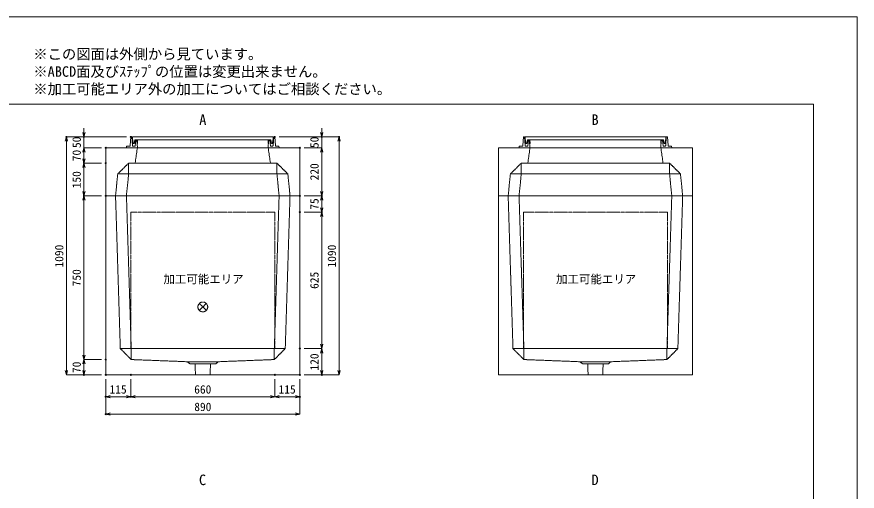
# Model space of a CAD drawing. Units: millimetres, scale not verified. Extents: x -2970 to 2970, y -2100 to 2100.
# Drawn here: x -883 to 2970, y -73 to 2100 of the extents above; entities that cross this region are included whole.
import ezdxf
from ezdxf.enums import TextEntityAlignment as Align

# ---------------------------------------------------------------- set-up
doc = ezdxf.new("R2010")
doc.units = ezdxf.units.MM
doc.header["$LTSCALE"] = 10
doc.header["$PDMODE"] = 32
doc.header["$PDSIZE"] = 5
doc.linetypes.add('LONG_DASHED1', pattern=[7, 6, -1])
doc.linetypes.add('LONG_DOUBLE_CHAIN', pattern=[21.8, 18, -1, 0.6, -0.6, 0.6, -1])
for name, color, linetype, lineweight in [('0-0_D-TTL', 7, 'Continuous', 9), ('0-1_Defpoints', 7, 'Continuous', 9), ('0-3_D-TTL-TXT', 7, 'Continuous', 9), ('0-4_D-STR-TXT', 7, 'Continuous', 9), ('0-5_D-STR-DIM', 3, 'Continuous', 9), ('0-6_0', 7, 'Continuous', 9), ('0-7_D-STR', 7, 'LONG_DASHED1', 9), ('0-9_D-STR-STR5', 1, 'LONG_DOUBLE_CHAIN', 9), ('0-A_D-STR-STR4', 134, 'Continuous', 9)]:
    doc.layers.add(name, color=color, linetype=linetype, lineweight=lineweight)
doc.styles.add('ＭＳ ゴシック', font='')
doc.styles.get('ＭＳ ゴシック').set_extended_font_data('MS Gothic')

# ---------------------------------------------------------------- blocks, each defined once
blk = doc.blocks.new('A$C4DE05FD1')
at = {"layer": '0-0_D-TTL', "color": 134}
for p, q in [((2000, 38000), (57400, 38000)), ((57400, 38000), (57400, 2000))]:
    blk.add_line(p, q, dxfattribs=at)
at = {"layer": '0-1_Defpoints', "color": 134}
for p, q in [((0, 42000), (59400, 42000)), ((59400, 42000), (59400, 0))]:
    blk.add_line(p, q, dxfattribs=at)
at = {"layer": '0-3_D-TTL-TXT', "style": 'ＭＳ ゴシック'}
for s, p in [('※この図面は外側から見ています。', (21630.5, 39907.8)), ('※ABCD面及びｽﾃｯﾌﾟの位置は変更出来ません。', (21630.5, 39107.8)), ('※加工可能エリア外の加工についてはご相談ください。', (21630.5, 38307.8))]:
    blk.add_text(s, height=481.1, dxfattribs=at).set_placement(p, align=Align.BOTTOM_LEFT)
blk = doc.blocks.new('_Open30')
at = {"layer": '0-6_0'}
blk.add_line((0, 0), (-10, 0), dxfattribs=at)
blk.add_lwpolyline([(-10, 2.679), (0, 0), (-10, -2.679)], dxfattribs=at)
blk = doc.blocks.new('A$C31CA379A')
at = {"layer": '0-4_D-STR-TXT', "style": 'ＭＳ ゴシック'}
for s, p in [('A', (-162.9, -1095.3)), ('B', (17819.3, -1095.3)), ('C', (-175.7, -17595.3)), ('D', (17819.3, -17595.3))]:
    blk.add_text(s, height=481.1, dxfattribs=at).set_placement(p, align=Align.BOTTOM_LEFT)
blk = doc.blocks.new('A$C4CEA1ECE')
at = {"layer": '0-7_D-STR'}
for p, q in [((-3000, 2200), (-3100, 1500)), ((3000, 2200), (3100, 1500)), ((-3900, 1000), (-3400, 1500)), ((-3400, 1500), (3400, 1500)), ((-3400, 1000), (-3400, 1500)), ((3900, 1000), (3400, 1500)), ((3400, 1000), (3400, 1500)), ((-3900, 1000), (-4000, 0)), ((-3900, 1000), (3900, 1000)), ((-3400, 1000), (-3500, 0)), ((3400, 1000), (3500, 0)), ((3900, 1000), (4000, 0))]:
    blk.add_line(p, q, dxfattribs=at)
at = {"layer": '0-7_D-STR', "linetype": 'Continuous'}
for p, q in [((4450, 0), (4450, 2200)), ((-4450, 0), (4450, 0))]:
    blk.add_line(p, q, dxfattribs=at)
blk.add_lwpolyline([(-4450, 0), (-4450, 2200), (4450, 2200)], dxfattribs=at)
blk = doc.blocks.new('A$C37CF2544')
at = {"layer": '0-7_D-STR', "linetype": 'Continuous'}
for p, q in [((-4450, 0), (4450, 0)), ((-4450, -8200), (-4450, 0)), ((4450, -8200), (4450, 0)), ((-4450, -8200), (4450, -8200))]:
    blk.add_line(p, q, dxfattribs=at)
at = {"layer": '0-7_D-STR'}
for p, q in [((-4000, 0), (-3780, -7000)), ((-3500, 0), (-3280, -7000)), ((3500, 0), (3280, -7000)), ((-3280, -7500), (-3780, -7000)), ((-3280, -7500), (-3280, -7000)), ((3280, -7500), (3780, -7000)), ((3280, -7500), (3280, -7000)), ((-3280, -7500), (-700, -7600)), ((-600, -7690), (-700, -7600)), ((700, -7600), (-700, -7600)), ((600, -7690), (-600, -7690)), ((-336.2, -8200), (-352.5, -7690)), ((336.2, -8200), (352.5, -7690)), ((600, -7690), (700, -7600)), ((3280, -7500), (700, -7600))]:
    blk.add_line(p, q, dxfattribs=at)
blk.add_lwpolyline([(4000, 0), (3780, -7000), (-3780, -7000)], dxfattribs=at)
at = {"layer": '0-9_D-STR-STR5'}
for p, q in [((3300, -750), (3300, -7000)), ((3300, -7000), (-3300, -7000))]:
    blk.add_line(p, q, dxfattribs=at)
blk.add_lwpolyline([(3300, -750), (-3300, -750), (-3300, -7000)], dxfattribs=at)
blk = doc.blocks.new('A$C284D0AE2')
at = {"layer": '0-A_D-STR-STR4'}
for p, q in [((-3300, 500), (-3327.8, 98.6)), ((-3250, 500), (-3300, 500)), ((-3221.3, 98.6), (-3250, 500)), ((-3225, 500), (-3225, 370)), ((-3490, 80), (-3500, 0)), ((-3500, 0), (3500, 0)), ((-3347.8, 80), (-3490, 80)), ((-3225, 370), (-3219.2, 370)), ((-3209.2, 360.9), (-3195, 200)), ((-3117.8, 80), (-3201.4, 80)), ((-3195, 200), (-3145, 200)), ((-3145, 200), (-3115, 370)), ((-3115, 370), (3115, 370)), ((-3090, 370), (-3106.2, 200.7)), ((-3106.2, 200.7), (-3086.1, 200.7)), ((-3070, 340), (-3098, 97.7)), ((-3000, 370), (-3090, 370)), ((-3020, 340), (-3070, 340)), ((-3000, 0), (-3020, 340)), ((-3011.8, 200.7), (-2991.8, 200.7)), ((-2991.8, 200.7), (-3000, 370)), ((3000, 370), (3090, 370)), ((3106.2, 200.7), (3086.1, 200.7)), ((3090, 370), (3106.2, 200.7)), ((3117.8, 80), (3201.4, 80)), ((3347.8, 80), (3490, 80)), ((3490, 80), (3500, 0))]:
    blk.add_line(p, q, dxfattribs=at)
for points in [[(-3225, 500), (3225, 500), (3225, 370), (3219.2, 370)], [(3221.3, 98.6), (3250, 500), (3300, 500), (3327.8, 98.6)], [(3011.8, 200.7), (2991.8, 200.7), (3000, 370)], [(3000, 0), (3020, 340), (3070, 340), (3098, 97.7)], [(3209.2, 360.9), (3195, 200), (3145, 200), (3115, 370)]]:
    blk.add_lwpolyline(points, dxfattribs=at)
for centre, radius, start, end in [((-3347.8, 100), 20, 270, 356.0372), ((-3201.4, 100), 20, 184.08562, 270), ((-3219.2, 360), 10, 5.04245, 90), ((-3117.8, 100), 20, 270, 353.41806), ((3117.8, 100), 20, 186.58194, 270), ((3201.4, 100), 20, 270, 355.91438), ((3219.2, 360), 10, 90, 174.95755), ((3347.8, 100), 20, 183.9628, 270)]:
    blk.add_arc(centre, radius, start, end, dxfattribs=at)
blk = doc.blocks.new('A$C1C640AAB')
at = {"layer": '0-9_D-STR-STR5'}
for p, q in [((-159.1, -159.1), (159.1, 159.1)), ((-159.1, 159.1), (159.1, -159.1))]:
    blk.add_line(p, q, dxfattribs=at)
blk.add_circle((0, 0), 225, dxfattribs=at)
blk = doc.blocks.new('A$Ce6d9fa72')
at = {"layer": '0-7_D-STR'}
blk.add_blockref('A$C37CF2544', (0, 0), dxfattribs=at)
at = {"layer": '0-9_D-STR-STR5'}
blk.add_blockref('A$C1C640AAB', (0, -5090), dxfattribs=at)

msp = doc.modelspace()

# ---------------------------------------------------------------- linework, layer by layer
at = {"layer": '0-1_Defpoints'}
for p in [(-655, 1550), (-575, 1550), (-360, 1550), (300, 1550), (515, 1550), (595, 1550), (-475, 1500), (415, 1500), (-575, 1430), (-475, 1430), (-475, 1430), (-575, 1280), (-575, 1280), (-475, 1280), (-475, 1280), (415, 1280), (515, 1280), (415, 1205), (515, 1205), (415, 580), (415, 580), (-475, 530), (-575, 460), (-475, 460), (-475, 460), (-360, 460), (300, 460), (415, 460), (415, 460), (515, 460), (-475, 360), (-360, 360), (415, 360), (-475, 280)]:
    msp.add_point(p, dxfattribs=at)
at = {"layer": '0-5_D-STR-DIM'}
for p, q in [((-575, 1570), (-575, 1590)), ((515, 1570), (515, 1590)), ((-380, 1550), (-655, 1550)), ((-380, 1550), (-575, 1550)), ((-575, 1500), (-575, 1550)), ((320, 1550), (515, 1550)), ((320, 1550), (595, 1550)), ((515, 1500), (515, 1550)), ((-655, 480), (-655, 1530)), ((595, 480), (595, 1530)), ((-495, 1500), (-575, 1500)), ((-495, 1500), (-575, 1500)), ((-575, 1480), (-575, 1460)), ((-575, 1480), (-575, 1450)), ((435, 1500), (515, 1500)), ((435, 1500), (515, 1500)), ((515, 1480), (515, 1300)), ((515, 1480), (515, 1460)), ((-495, 1430), (-575, 1430)), ((-495, 1430), (-575, 1430)), ((-575, 1410), (-575, 1300)), ((-495, 1280), (-575, 1280)), ((-495, 1280), (-575, 1280)), ((435, 1280), (515, 1280)), ((435, 1280), (515, 1280)), ((-575, 550), (-575, 1260)), ((515, 1225), (515, 1260)), ((435, 1205), (515, 1205)), ((435, 1205), (515, 1205)), ((515, 600), (515, 1185)), ((435, 580), (515, 580)), ((435, 580), (515, 580)), ((515, 560), (515, 480)), ((-495, 530), (-575, 530)), ((-495, 530), (-575, 530)), ((-575, 510), (-575, 480)), ((-495, 460), (-655, 460)), ((-495, 460), (-575, 460)), ((-475, 440), (-475, 280)), ((-475, 440), (-475, 360)), ((-360, 440), (-360, 360)), ((-360, 440), (-360, 360)), ((300, 440), (300, 360)), ((300, 440), (300, 360)), ((415, 440), (415, 360)), ((415, 440), (415, 280)), ((435, 460), (515, 460)), ((435, 460), (595, 460)), ((-380, 360), (-455, 360)), ((280, 360), (-340, 360)), ((320, 360), (395, 360)), ((395, 280), (-455, 280))]:
    msp.add_line(p, q, dxfattribs=at)

# ---------------------------------------------------------------- block references
at = {"layer": '0-0_D-TTL', "xscale": 0.1, "yscale": 0.1}
msp.add_blockref('A$C4DE05FD1', (-2970, -2100), dxfattribs=at)
at = {"layer": '0-4_D-STR-TXT', "xscale": 0.1, "yscale": 0.1}
msp.add_blockref('A$C31CA379A', (-30, 1700), dxfattribs=at)
at = {"layer": '0-5_D-STR-DIM', "xscale": 2, "yscale": 2}
for p, rotation in [((-655, 1550), 90), ((-575, 1550), 270), ((515, 1550), 270), ((595, 1550), 90), ((-575, 1500), 90), ((-575, 1500), 90), ((515, 1500), 90), ((515, 1500), 90), ((-575, 1430), 270), ((-575, 1430), 90), ((-575, 1280), 270), ((-575, 1280), 90), ((515, 1280), 270), ((515, 1280), 90), ((515, 1205), 270), ((515, 1205), 90), ((515, 580), 270), ((515, 580), 90), ((-575, 530), 270), ((-575, 530), 90), ((-655, 460), 270), ((-575, 460), 270), ((515, 460), 270), ((595, 460), 270), ((-475, 360), 180), ((-360, 360), 180), ((300, 360), 180), ((-475, 280), 180)]:
    msp.add_blockref('_Open30', p, dxfattribs=dict(at, rotation=rotation))
for p in [(-360, 360), (300, 360), (415, 360), (415, 280)]:
    msp.add_blockref('_Open30', p, dxfattribs=at)
at = {"layer": '0-7_D-STR', "xscale": 0.1, "yscale": 0.1}
for name, p in [('A$C4CEA1ECE', (-30, 1280)), ('A$C4CEA1ECE', (1770, 1280)), ('A$Ce6d9fa72', (-30, 1280)), ('A$C37CF2544', (1770, 1280))]:
    msp.add_blockref(name, p, dxfattribs=at)
at = {"layer": '0-A_D-STR-STR4', "xscale": 0.1, "yscale": 0.1}
for p in [(-30, 1500), (1770, 1500)]:
    msp.add_blockref('A$C284D0AE2', p, dxfattribs=at)

# ---------------------------------------------------------------- texts
at = {"layer": '0-5_D-STR-DIM', "style": 'ＭＳ ゴシック'}
for s, p in [('50', (-577.6, 1498.9)), ('50', (512.4, 1498.9)), ('70', (-577.6, 1438.4)), ('220', (512.4, 1350.8)), ('150', (-577.6, 1314.48)), ('75', (512.4, 1216.42)), ('1090', (-657.6, 951.48)), ('1090', (592.4, 951.48)), ('750', (-577.6, 865.4)), ('625', (512.4, 853.62)), ('120', (512.4, 479.48)), ('70', (-577.6, 468.4))]:
    msp.add_text(s, height=38.49, rotation=90, dxfattribs=at).set_placement(p, align=Align.BOTTOM_LEFT)
for s, p in [('115', (-457.5, 362.6)), ('660', (-69.4, 362.6)), ('115', (317.5, 362.6)), ('890', (-69.1, 282.6))]:
    msp.add_text(s, height=38.49, dxfattribs=at).set_placement(p, align=Align.BOTTOM_LEFT)
at = {"layer": '0-9_D-STR-STR5', "style": 'ＭＳ ゴシック'}
for p in [(-210.48, 867.3), (1589.52, 867.3)]:
    msp.add_text('加工可能エリア', height=38.49, dxfattribs=at).set_placement(p, align=Align.BOTTOM_LEFT)

doc.saveas('drawing.dxf')
